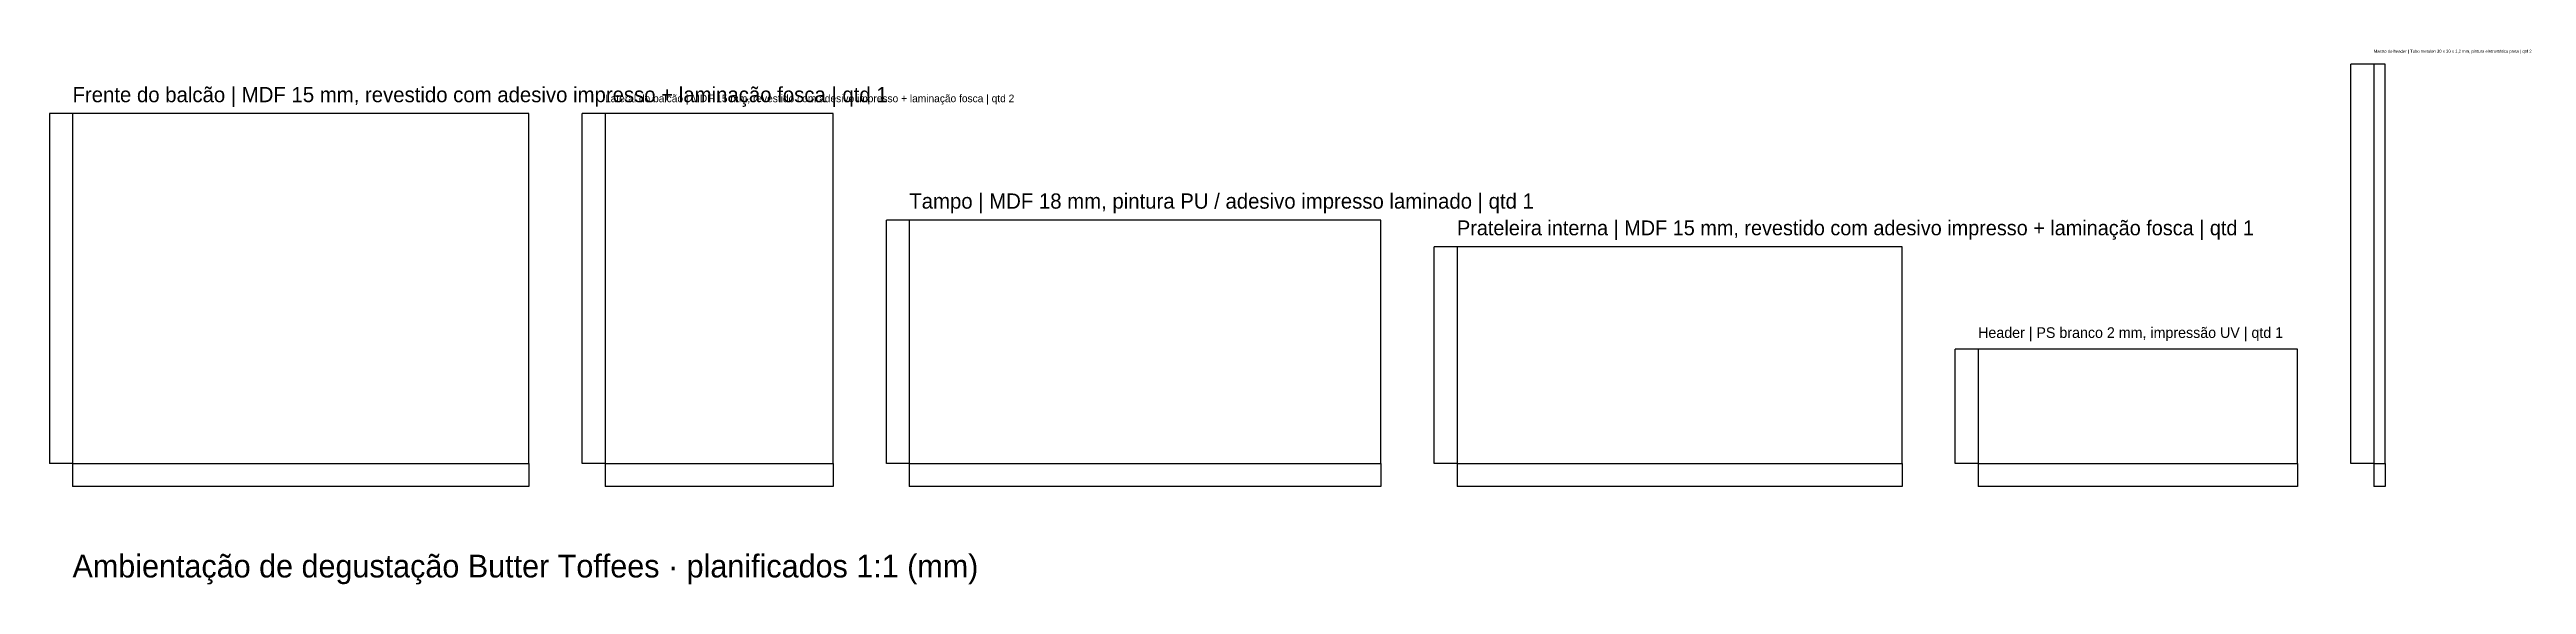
# Model space of a CAD drawing. Header units: millimetres. Extents: x -60 to 6452, y -318 to 1089.
import ezdxf

# ---------------------------------------------------------------- set-up
doc = ezdxf.new("R2010")
doc.units = ezdxf.units.MM
for name, color, linetype in [('CORTE', 1, 'CONTINUOUS'), ('COTA', 8, 'CONTINUOUS'), ('TEXTO', 7, 'CONTINUOUS')]:
    doc.layers.add(name, color=color, linetype=linetype)
doc.styles.add('OpenSansCondensed-Light', font='OpenSansCondensed-Light.ttf')
doc.dimstyles.new('EZDXF', dxfattribs={"dimtxt": 0.25, "dimasz": 0.175, "dimexe": 0.375, "dimexo": 0.125, "dimgap": 0.1, "dimtad": 1, "dimlfac": 100, "dimzin": 12, "dimdsep": 46, "dimtxsty": 'OpenSansCondensed-Light', "dimblk": 'ARCHTICK', "dimcen": 2.5, "dimazin": 3, "dimtfac": 0.5, "dimtmove": 2, "dimatfit": 3})

# ---------------------------------------------------------------- blocks, each defined once
blk = doc.blocks.new('_ARCHTICK')
at = {"color": 0, "linetype": 'BYBLOCK', "const_width": 0.15}
blk.add_lwpolyline([(-0.5, -0.5), (0.5, 0.5)], dxfattribs=at)

msp = doc.modelspace()

# ---------------------------------------------------------------- linework, layer by layer
at = {"layer": 'CORTE'}
for points in [[(6050, 0), (6080, 0), (6080, 1050), (6050, 1050)], [(0, 0), (1200, 0), (1200, 920), (0, 920)], [(1400, 0), (2000, 0), (2000, 920), (1400, 920)], [(2200, 0), (3440, 0), (3440, 640), (2200, 640)], [(3640, 0), (4810, 0), (4810, 570), (3640, 570)], [(5010, 0), (5850, 0), (5850, 300), (5010, 300)]]:
    msp.add_lwpolyline(points, close=True, dxfattribs=at)

# ---------------------------------------------------------------- texts
at = {"layer": 'TEXTO'}
for s, height, p in [('Mastro do header | Tubo metalon 30 x 30 x 1,2 mm, pintura eletrostática preta | qtd 2', 8, (6050, 1080)), ('Frente do balcão | MDF 15 mm, revestido com adesivo impresso + laminação fosca | qtd 1', 40, (0, 950)), ('Lateral do balcão | MDF 15 mm, revestido com adesivo impresso + laminação fosca | qtd 2', 20, (1400, 950)), ('Tampo | MDF 18 mm, pintura PU / adesivo impresso laminado | qtd 1', 40, (2200, 670)), ('Prateleira interna | MDF 15 mm, revestido com adesivo impresso + laminação fosca | qtd 1', 39, (3640, 600)), ('Header | PS branco 2 mm, impressão UV | qtd 1', 28, (5010, 330)), ('Ambientação de degustação Butter Toffees · planificados 1:1 (mm)', 60, (0, -300))]:
    msp.add_text(s, height=height, dxfattribs=at).set_placement(p)

# ---------------------------------------------------------------- dimensions: what is measured, and where the dimension line sits
at = {"layer": 'COTA'}
for base, p1, p2 in [((5990, 0), (6050, 0), (6050, 1050)), ((-60, 0), (0, 0), (0, 920)), ((1340, 0), (1400, 0), (1400, 920)), ((2140, 0), (2200, 0), (2200, 640)), ((3580, 0), (3640, 0), (3640, 570)), ((4950, 0), (5010, 0), (5010, 300))]:
    msp.add_linear_dim(base=base, p1=p1, p2=p2, angle=90, dimstyle='EZDXF', dxfattribs=at).render()
for base, p1, p2 in [((0, -60), (0, 0), (1200, 0)), ((1400, -60), (1400, 0), (2000, 0)), ((2200, -60), (2200, 0), (3440, 0)), ((3640, -60), (3640, 0), (4810, 0)), ((5010, -60), (5010, 0), (5850, 0)), ((6050, -60), (6050, 0), (6080, 0))]:
    msp.add_linear_dim(base=base, p1=p1, p2=p2, dimstyle='EZDXF', dxfattribs=at).render()

doc.saveas('drawing.dxf')
